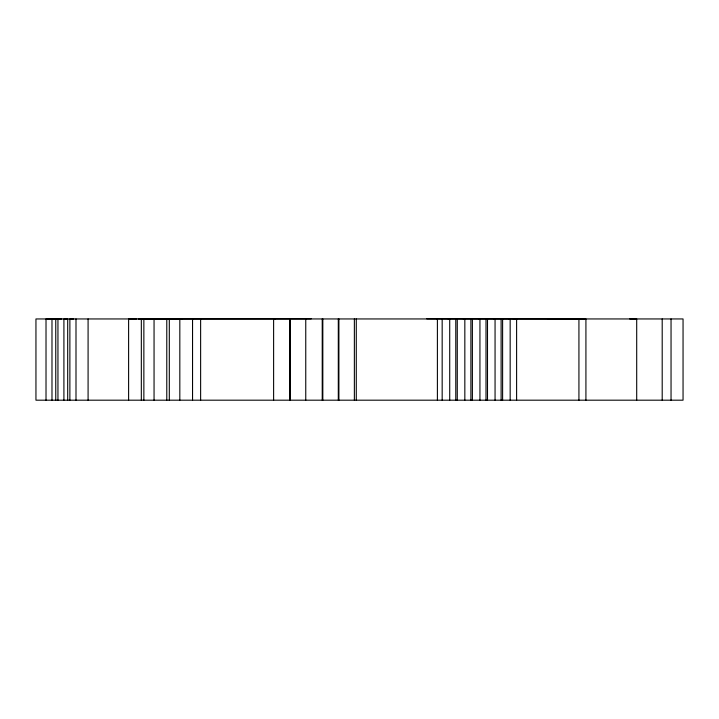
<?xml version="1.0" encoding="UTF-8"?>
<svg xmlns="http://www.w3.org/2000/svg" width="719" height="719" viewBox="0 0 719 719"><rect width="100%" height="100%" fill="white"/><g stroke="black" fill="none" stroke-linecap="round" stroke-linejoin="round"><path stroke-width="1.08" d="M46.016 400.186L46.016 318.948L61.726 318.948M51.984 400.186L51.984 318.948M55.758 400.186L55.758 318.948M57.951 400.186L57.951 318.948M63.91 400.186L63.919 318.948L67.694 318.948L67.694 400.186M69.878 400.186L69.878 318.948L73.662 318.948M75.998 400.186L75.998 318.948M88.086 400.186L88.086 318.948M128.611 400.186L128.611 318.948L136.7 318.948M141.328 400.186L141.337 318.948L143.863 318.948L143.863 400.186M154.055 400.186L154.055 318.948L156.58 318.948M166.781 400.186L166.781 318.948L169.307 318.948L169.307 400.186M179.822 400.186L179.822 318.948L182.347 318.948M192.548 400.186L192.548 318.948L35.95 318.957L35.95 400.186L683.05 400.186L683.05 318.948L192.548 318.948M200.628 400.186L200.628 318.948M273.615 400.186L273.615 318.948L275.521 318.948M289.685 400.186L289.685 318.948M290.278 400.186L290.278 318.948M305.755 400.186L305.755 318.948L306.348 318.948M322.229 400.186L322.229 318.948L322.822 318.948L322.822 400.186M338.298 400.186L338.298 318.948L338.892 318.948L338.892 400.186M354.368 400.186L354.368 318.948M356.282 400.186L356.282 318.948M437.395 400.186L437.395 318.948M442.167 400.186L442.167 318.948M516.61 400.186L516.61 318.948L513.33 318.948M578.93 400.186L578.93 318.948M585.922 400.186L585.922 318.948L426.78 318.823M636.701 400.186L636.701 318.948L629.7 318.948M662.199 400.186L662.199 318.948M671.043 400.186L671.043 318.948M311.21 318.814L138.255 318.948L178.492 319.029M448.225 318.948L449.717 318.948L449.726 400.186M463.342 318.948L464.834 318.948L464.834 400.186M478.45 318.948L479.941 318.948L479.941 400.186M493.567 318.948L495.058 318.948L495.058 400.186M508.675 318.948L510.166 318.948L510.166 400.186M547.707 319.029L584.763 318.957L579.163 318.921M502.608 318.948L502.617 400.186M501.116 318.948L501.125 400.186M487.5 318.948L487.5 400.186M486.008 318.948L486.008 400.186M472.383 318.948L472.392 400.186M470.9 318.948L470.9 400.186M457.275 318.948L457.275 400.186M455.783 318.948L455.783 400.186"/></g></svg>
